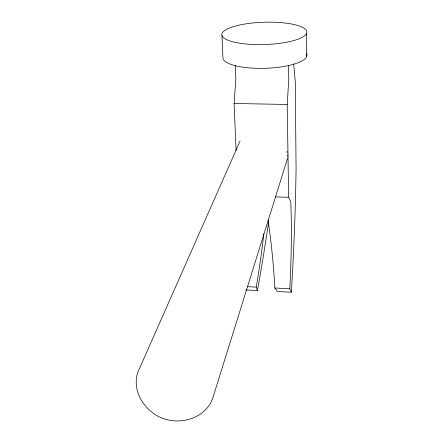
<?xml version="1.0" encoding="UTF-8"?>
<svg xmlns="http://www.w3.org/2000/svg" width="443" height="443" viewBox="0 0 443 443"><rect width="100%" height="100%" fill="white"/><g stroke="black" fill="none" stroke-linecap="round" stroke-linejoin="round"><path stroke-width="0.66" d="M268.054 220.154A137.895 23.562 86.1 0 1 274.87 288.016L277.495 291.544L291.344 292.23L289.805 288.747A136.306 16.485 -87.3 0 0 290.785 201.953L288.62 197.323L287.214 104.47L288.753 79.662L288.581 65.326M236.086 150.637L234.103 103.479L235.837 78.893L235.327 65.348M240.062 141.068L139.794 367.834C128.791 388.4 144.75 413.618 165.771 419.3C183.983 424.798 206.875 416.509 212.95 397.498L287.108 159.773A25.484 23.562 21 0 0 287.429 158.444M234.103 103.479L287.214 104.47M286.555 151.977L287.933 152.015M275.618 196.88L288.62 197.323M247.543 286.676L256.27 287.108L257.477 290.553L245.843 289.977M274.87 288.016L289.805 288.747M221.976 35.584L222.973 58.614A42.079 11.911 -1.8 0 0 270.092 68.067A42.079 11.911 -1.8 0 0 306.39 53.293M293.676 63.875L295.287 81.949L296.074 169.148A408.291 62.939 -87.7 0 1 291.344 292.23M306.65 33.253A42.545 11.158 -1.8 0 1 239.502 43.176A42.545 11.158 -1.8 0 1 246.873 23.717A42.545 11.158 -1.8 0 1 306.65 33.253L306.733 56.399M287.872 155.011A25.484 23.562 21 0 1 287.762 156.396M263.862 233.666A137.635 17.211 -80.7 0 1 256.27 287.108M268.635 222.209A414.355 66.439 -81.1 0 1 257.477 290.553"/></g></svg>
